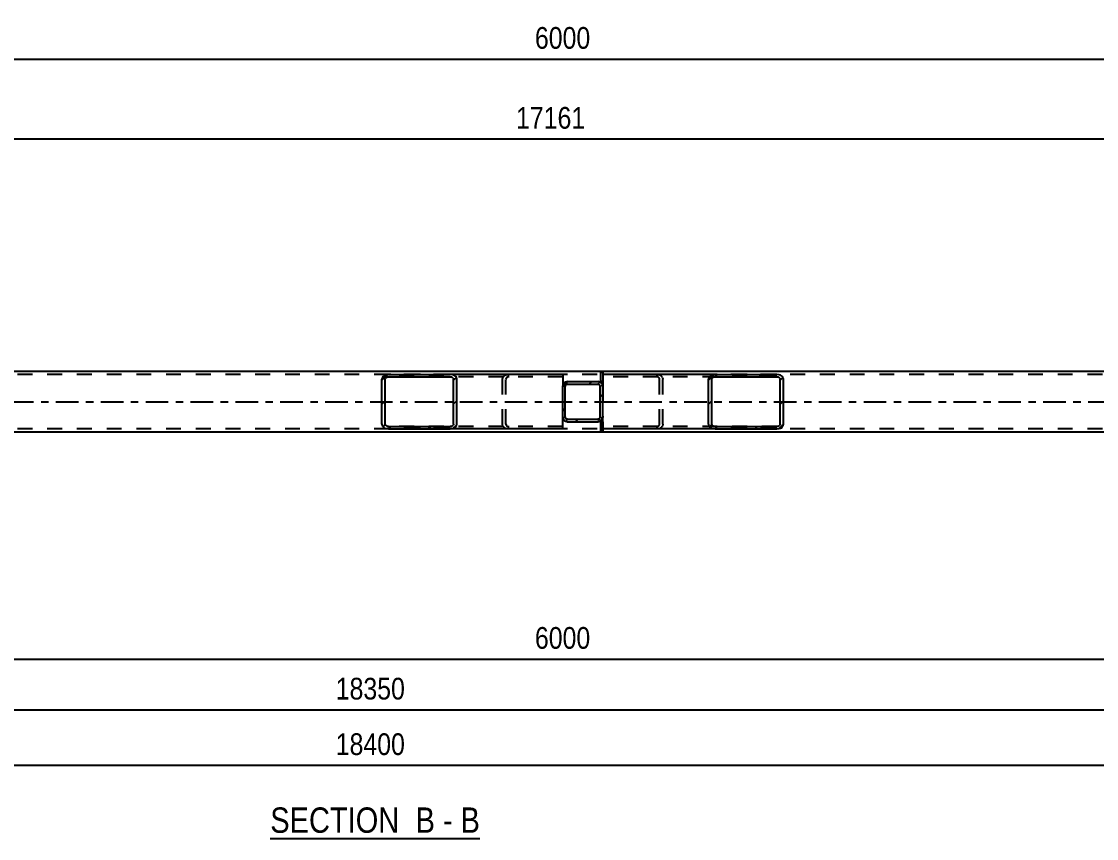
# Model space of a CAD drawing. Header units: millimetres. Extents: x -93 to 748, y -451 to 143.
# Drawn here: x 266 to 407.8, y -298.7 to -191 of the extents above; entities that cross this region are included whole.
import ezdxf

# ---------------------------------------------------------------- set-up
doc = ezdxf.new("R2010")
doc.units = ezdxf.units.MM
doc.linetypes.add('DXK_LINE_DOT2', pattern=[3.9198, 1.9599, -1.9599])
doc.linetypes.add('DXK_LINE_DOT3', pattern=[5.9187, 2.979, -0.9799, 0.9799, -0.9799])
doc.styles.add('Arial Narrow', font='ARIALN.TTF', dxfattribs={"height": 0.2})

# ---------------------------------------------------------------- blocks, each defined once
blk = doc.blocks.new('Unknown-761544515-13 - 2218')
at = {"color": 6, "linetype": 'Continuous'}
blk.add_line((298.8, -298.71), (326.45, -298.71), dxfattribs=at)
at = {"color": 0, "linetype": 'Continuous'}
for points in [[(316.91, -297.96), (316.91, -294.46), (298.8, -294.46), (298.8, -297.96)], [(320.52, -297.96), (320.52, -294.46), (317.96, -294.46), (317.96, -297.96)], [(322.84, -297.96), (322.84, -294.46), (321.57, -294.46), (321.57, -297.96)], [(326.45, -297.96), (326.45, -294.46), (323.89, -294.46), (323.89, -297.96)]]:
    blk.add_wipeout(points, dxfattribs=at)
at = {"color": 7, "linetype": 'Continuous', "style": 'Arial Narrow'}
for s, p in [('SECTION ', (298.8, -297.96)), ('B', (317.96, -297.96)), ('B', (323.89, -297.96)), ('-', (321.57, -297.96))]:
    blk.add_text(s, height=3.34, dxfattribs=at).set_placement(p)
blk = doc.blocks.new('Part-761544515-2222 - 2218')
at = {"color": 2, "linetype": 'Continuous'}
for p, q in [((342.4, -243.76), (342.4, -243.76)), ((342.4, -244.96), (342.4, -243.76)), ((342.64, -243.76), (342.4, -243.76)), ((342.64, -243.76), (342.64, -243.76)), ((342.64, -243.76), (342.64, -244.96)), ((342.4, -244.96), (342.4, -244.96)), ((342.4, -244.96), (342.64, -244.96)), ((342.64, -244.96), (342.64, -244.96))]:
    blk.add_line(p, q, dxfattribs=at)
at = {"color": 7, "linetype": 'DXK_LINE_DOT2'}
for p, q in [((342.4, -244.96), (342.4, -243.76)), ((342.64, -244.96), (342.64, -243.76))]:
    blk.add_line(p, q, dxfattribs=at)
blk = doc.blocks.new('Part-761544515-2240 - 2218')
at = {"linetype": 'Continuous'}
h = blk.add_hatch(dxfattribs=at)
h.set_pattern_fill('', scale=0.7, style=0, pattern_type=0)
h.set_pattern_definition([(45, (342.246, -243.7118), (-1.57154, 1.57154), [])])
h.paths.add_polyline_path([(342, -243.76), (342.25, -243.71), (342.45, -243.57), (342.59, -243.37), (342.64, -243.12), (342.64, -239.12), (342.59, -238.88), (342.45, -238.67), (342.25, -238.53), (342, -238.48), (338, -238.48), (337.76, -238.53), (337.55, -238.67), (337.41, -238.88), (337.36, -239.12), (337.36, -243.12), (337.41, -243.37), (337.55, -243.57), (337.76, -243.71), (338, -243.76)])
h.paths.add_polyline_path([(337.88, -243.42), (337.77, -243.35), (337.71, -243.24), (337.68, -243.12), (337.68, -239.12), (337.71, -239), (337.77, -238.89), (337.88, -238.82), (338, -238.8), (342, -238.8), (342.12, -238.82), (342.23, -238.89), (342.3, -239), (342.32, -239.12), (342.32, -243.12), (342.3, -243.24), (342.23, -243.35), (342.12, -243.42), (342, -243.44), (338, -243.44)])
at = {"color": 7, "linetype": 'DXK_LINE_DOT2'}
for p, q in [((337.36, -239.12), (337.41, -238.88)), ((337.36, -243.12), (337.36, -239.12)), ((337.71, -239), (337.68, -239.12)), ((337.68, -243.12), (337.68, -239.12)), ((337.76, -238.53), (338, -238.48)), ((338, -238.8), (337.88, -238.82)), ((338, -238.48), (342, -238.48)), ((338, -238.8), (342, -238.8)), ((342, -238.48), (342.25, -238.53)), ((342.12, -238.82), (342, -238.8)), ((342.32, -239.12), (342.3, -239)), ((342.32, -243.12), (342.32, -239.12)), ((342.59, -238.88), (342.64, -239.12)), ((342.64, -243.12), (342.64, -239.12)), ((337.41, -243.37), (337.36, -243.12)), ((337.68, -243.12), (337.71, -243.24)), ((338, -243.76), (337.76, -243.71)), ((337.88, -243.42), (338, -243.44)), ((338, -243.44), (342, -243.44)), ((338, -243.76), (342, -243.76)), ((342, -243.44), (342.12, -243.42)), ((342.25, -243.71), (342, -243.76)), ((342.3, -243.24), (342.32, -243.12)), ((342.64, -243.12), (342.59, -243.37))]:
    blk.add_line(p, q, dxfattribs=at)
at = {"color": 2, "linetype": 'Continuous'}
for p, q in [((337.41, -238.88), (337.36, -239.12)), ((337.36, -243.12), (337.36, -239.12)), ((337.68, -239.12), (337.71, -239)), ((337.68, -243.12), (337.68, -239.12)), ((338, -238.48), (337.76, -238.53)), ((337.88, -238.82), (338, -238.8)), ((338, -238.48), (342, -238.48)), ((338, -238.8), (342, -238.8)), ((342.25, -238.53), (342, -238.48)), ((342, -238.8), (342.12, -238.82)), ((342.3, -239), (342.32, -239.12)), ((342.32, -243.12), (342.32, -239.12)), ((342.64, -239.12), (342.59, -238.88)), ((342.64, -243.12), (342.64, -239.12)), ((337.36, -243.12), (337.41, -243.37)), ((337.71, -243.24), (337.68, -243.12)), ((337.76, -243.71), (338, -243.76)), ((338, -243.44), (337.88, -243.42)), ((338, -243.44), (342, -243.44)), ((338, -243.76), (342, -243.76)), ((342.12, -243.42), (342, -243.44)), ((342, -243.76), (342.25, -243.71)), ((342.32, -243.12), (342.3, -243.24)), ((342.59, -243.37), (342.64, -243.12))]:
    blk.add_line(p, q, dxfattribs=at)
at = {"color": 7, "linetype": 'DXK_LINE_DOT2'}
for centre, radius, start, end in [((338, -239.12), 0.64, 112.5, 157.5), ((338, -239.12), 0.32, 112.5, 157.5), ((342, -239.12), 0.32, 22.5, 67.5), ((342, -239.12), 0.64, 22.5, 67.5), ((338, -243.12), 0.64, 202.5, 247.5), ((338, -243.12), 0.32, 202.5, 247.5), ((342, -243.12), 0.32, 292.5, 337.5), ((342, -243.12), 0.64, 292.5, 337.5)]:
    blk.add_arc(centre, radius, start, end, dxfattribs=at)
at = {"color": 2, "linetype": 'Continuous'}
for centre, radius, start, end in [((338, -239.12), 0.64, 112.5, 157.5), ((338, -239.12), 0.32, 112.5, 157.5), ((342, -239.12), 0.32, 22.5, 67.5), ((342, -239.12), 0.64, 22.5, 67.5), ((338, -243.12), 0.64, 202.5, 247.5), ((338, -243.12), 0.32, 202.5, 247.5), ((342, -243.12), 0.32, 292.5, 337.5), ((342, -243.12), 0.64, 292.5, 337.5)]:
    blk.add_arc(centre, radius, start, end, dxfattribs=at)
blk = doc.blocks.new('Part-761544515-2248 - 2218')
at = {"linetype": 'Continuous'}
h = blk.add_hatch(dxfattribs=at)
h.set_pattern_fill('', scale=0.7, style=0, pattern_type=0)
h.set_pattern_definition([(45, (365.929, -244.6718), (-1.57154, 1.57154), [])])
h.paths.add_polyline_path([(365.59, -244.72), (365.93, -244.67), (366.21, -244.53), (366.4, -244.33), (366.47, -244.08), (366.47, -238.16), (366.4, -237.92), (366.21, -237.71), (365.93, -237.57), (365.59, -237.52), (357.47, -237.52), (357.13, -237.57), (356.84, -237.71), (356.65, -237.92), (356.59, -238.16), (356.59, -244.08), (356.65, -244.33), (356.84, -244.53), (357.13, -244.67), (357.47, -244.72)])
h.paths.add_polyline_path([(357.3, -244.38), (357.16, -244.31), (357.06, -244.2), (357.03, -244.08), (357.03, -238.16), (357.06, -238.04), (357.16, -237.93), (357.3, -237.86), (357.47, -237.84), (365.59, -237.84), (365.76, -237.86), (365.9, -237.93), (366, -238.04), (366.03, -238.16), (366.03, -244.08), (366, -244.2), (365.9, -244.31), (365.76, -244.38), (365.59, -244.4), (357.47, -244.4)])
at = {"color": 2, "linetype": 'Continuous'}
for p, q in [((357.47, -237.52), (342.64, -237.52)), ((356.65, -237.92), (356.59, -238.16)), ((356.59, -244.08), (356.59, -238.16)), ((357.03, -238.16), (357.06, -238.04)), ((357.03, -244.08), (357.03, -238.16)), ((357.47, -237.52), (357.13, -237.57)), ((357.3, -237.86), (357.47, -237.84)), ((357.47, -237.52), (365.59, -237.52)), ((357.47, -237.84), (365.59, -237.84)), ((365.93, -237.57), (365.59, -237.52)), ((365.59, -237.84), (365.76, -237.86)), ((366, -238.04), (366.03, -238.16)), ((366.03, -244.08), (366.03, -238.16)), ((366.47, -238.16), (366.4, -237.92)), ((366.47, -244.08), (366.47, -238.16)), ((342.64, -238.48), (342.64, -239.12)), ((342.64, -243.76), (342.64, -243.12)), ((357.47, -244.72), (342.64, -244.72)), ((356.59, -244.08), (356.65, -244.33)), ((357.06, -244.2), (357.03, -244.08)), ((357.13, -244.67), (357.47, -244.72)), ((357.47, -244.4), (357.3, -244.38)), ((357.47, -244.4), (365.59, -244.4)), ((357.47, -244.72), (365.59, -244.72)), ((365.76, -244.38), (365.59, -244.4)), ((365.59, -244.72), (365.93, -244.67)), ((366.03, -244.08), (366, -244.2)), ((366.4, -244.33), (366.47, -244.08))]:
    blk.add_line(p, q, dxfattribs=at)
at = {"color": 7, "linetype": 'DXK_LINE_DOT2'}
for p, q in [((342.64, -237.52), (342.64, -238.48)), ((365.59, -237.84), (342.64, -237.84)), ((349.71, -237.52), (350.04, -237.57)), ((349.88, -237.86), (349.71, -237.84)), ((350.15, -238.16), (350.11, -238.04)), ((350.15, -244.08), (350.15, -238.16)), ((350.52, -237.92), (350.59, -238.16)), ((350.59, -244.08), (350.59, -238.16)), ((365.59, -237.52), (357.47, -237.52)), ((342.64, -239.12), (342.64, -243.12)), ((342.64, -244.08), (342.64, -243.76)), ((342.64, -244.72), (342.64, -244.08)), ((365.59, -244.4), (342.64, -244.4)), ((349.71, -244.4), (349.88, -244.38)), ((350.04, -244.67), (349.71, -244.72)), ((350.11, -244.2), (350.15, -244.08)), ((350.59, -244.08), (350.52, -244.33)), ((365.59, -244.72), (357.47, -244.72))]:
    blk.add_line(p, q, dxfattribs=at)
for centre, radius, start, end in [((349.77, -238.25), 0.401, 32.4104, 75.4453), ((349.84, -238.35), 0.802, 32.4104, 75.4453), ((349.77, -243.99), 0.401, 284.5547, 327.5896), ((349.84, -243.9), 0.802, 284.5547, 327.5896)]:
    blk.add_arc(centre, radius, start, end, dxfattribs=at)
at = {"color": 2, "linetype": 'Continuous'}
for centre, radius, start, end in [((357.33, -238.35), 0.802, 104.5547, 147.5896), ((357.4, -238.25), 0.401, 104.5547, 147.5896), ((365.66, -238.25), 0.401, 32.4104, 75.4453), ((365.73, -238.35), 0.802, 32.4104, 75.4453), ((357.33, -243.9), 0.802, 212.4104, 255.4453), ((357.4, -243.99), 0.401, 212.4104, 255.4453), ((365.66, -243.99), 0.401, 284.5547, 327.5896), ((365.73, -243.9), 0.802, 284.5547, 327.5896)]:
    blk.add_arc(centre, radius, start, end, dxfattribs=at)
blk = doc.blocks.new('Part-761544515-2254 - 2218')
at = {"linetype": 'Continuous'}
h = blk.add_hatch(dxfattribs=at)
h.set_pattern_fill('', scale=0.7, style=0, pattern_type=0)
h.set_pattern_definition([(45, (322.8724, -244.6718), (-1.57154, 1.57154), [])])
h.paths.add_polyline_path([(322.54, -244.72), (322.87, -244.67), (323.16, -244.53), (323.35, -244.33), (323.41, -244.08), (323.41, -238.16), (323.35, -237.92), (323.16, -237.71), (322.87, -237.57), (322.54, -237.52), (314.41, -237.52), (314.07, -237.57), (313.79, -237.71), (313.6, -237.92), (313.53, -238.16), (313.53, -244.08), (313.6, -244.33), (313.79, -244.53), (314.07, -244.67), (314.41, -244.72)])
h.paths.add_polyline_path([(314.24, -244.38), (314.1, -244.31), (314, -244.2), (313.97, -244.08), (313.97, -238.16), (314, -238.04), (314.1, -237.93), (314.24, -237.86), (314.41, -237.84), (322.54, -237.84), (322.7, -237.86), (322.85, -237.93), (322.94, -238.04), (322.98, -238.16), (322.98, -244.08), (322.94, -244.2), (322.85, -244.31), (322.7, -244.38), (322.54, -244.4), (314.41, -244.4)])
at = {"color": 2, "linetype": 'Continuous'}
for p, q in [((313.6, -237.92), (313.53, -238.16)), ((313.53, -244.08), (313.53, -238.16)), ((313.97, -238.16), (314, -238.04)), ((313.97, -244.08), (313.97, -238.16)), ((314.41, -237.52), (314.07, -237.57)), ((314.24, -237.86), (314.41, -237.84)), ((314.41, -237.52), (322.54, -237.52)), ((314.41, -237.84), (322.54, -237.84)), ((337.36, -237.52), (322.54, -237.52)), ((322.87, -237.57), (322.54, -237.52)), ((322.54, -237.84), (322.7, -237.86)), ((322.94, -238.04), (322.98, -238.16)), ((322.98, -244.08), (322.98, -238.16)), ((323.41, -238.16), (323.35, -237.92)), ((323.41, -244.08), (323.41, -238.16)), ((337.36, -237.52), (337.36, -239.12)), ((337.36, -244.08), (337.36, -243.12)), ((313.53, -244.08), (313.6, -244.33)), ((314, -244.2), (313.97, -244.08)), ((314.07, -244.67), (314.41, -244.72)), ((314.41, -244.4), (314.24, -244.38)), ((314.41, -244.4), (322.54, -244.4)), ((314.41, -244.72), (322.54, -244.72)), ((322.7, -244.38), (322.54, -244.4)), ((322.54, -244.72), (322.87, -244.67)), ((337.36, -244.72), (322.54, -244.72)), ((322.98, -244.08), (322.94, -244.2)), ((323.35, -244.33), (323.41, -244.08)), ((337.36, -244.72), (337.36, -244.08))]:
    blk.add_line(p, q, dxfattribs=at)
at = {"color": 7, "linetype": 'DXK_LINE_DOT2'}
for p, q in [((322.54, -237.52), (314.41, -237.52)), ((337.36, -237.84), (314.41, -237.84)), ((329.42, -238.16), (329.48, -237.92)), ((329.42, -244.08), (329.42, -238.16)), ((329.89, -238.04), (329.86, -238.16)), ((329.86, -244.08), (329.86, -238.16)), ((329.96, -237.57), (330.3, -237.52)), ((330.3, -237.84), (330.13, -237.86)), ((337.36, -243.12), (337.36, -239.12)), ((337.36, -244.4), (314.41, -244.4)), ((322.54, -244.72), (314.41, -244.72)), ((329.48, -244.33), (329.42, -244.08)), ((329.86, -244.08), (329.89, -244.2)), ((330.3, -244.72), (329.96, -244.67)), ((330.13, -244.38), (330.3, -244.4)), ((337.36, -244.72), (337.36, -244.2))]:
    blk.add_line(p, q, dxfattribs=at)
at = {"color": 2, "linetype": 'Continuous'}
for centre, radius, start, end in [((314.27, -238.35), 0.802, 104.5547, 147.5896), ((314.34, -238.25), 0.401, 104.5547, 147.5896), ((322.6, -238.25), 0.401, 32.4104, 75.4453), ((322.67, -238.35), 0.802, 32.4104, 75.4453), ((314.27, -243.9), 0.802, 212.4104, 255.4453), ((314.34, -243.99), 0.401, 212.4104, 255.4453), ((322.6, -243.99), 0.401, 284.5547, 327.5896), ((322.67, -243.9), 0.802, 284.5547, 327.5896)]:
    blk.add_arc(centre, radius, start, end, dxfattribs=at)
at = {"color": 7, "linetype": 'DXK_LINE_DOT2'}
for centre, radius, start, end in [((330.16, -238.35), 0.802, 104.5547, 147.5896), ((330.23, -238.25), 0.401, 104.5547, 147.5896), ((330.16, -243.9), 0.802, 212.4104, 255.4453), ((330.23, -243.99), 0.401, 212.4104, 255.4453)]:
    blk.add_arc(centre, radius, start, end, dxfattribs=at)
blk = doc.blocks.new('Part-761544515-2498 - 2218')
at = {"color": 7, "linetype": 'DXK_LINE_DOT2'}
for p, q in [((679, -237.52), (-55, -237.52)), ((679, -244.72), (-55, -244.72))]:
    blk.add_line(p, q, dxfattribs=at)
at = {"color": 2, "linetype": 'Continuous'}
for p, q in [((674.2, -237.12), (-50.2, -237.12)), ((674.2, -245.12), (-50.2, -245.12))]:
    blk.add_line(p, q, dxfattribs=at)
at = {"color": 7, "linetype": 'DXK_LINE_DOT3'}
blk.add_line((-55, -241.12), (679, -241.12), dxfattribs=at)
blk = doc.blocks.new('Part-761544515-2520 - 2218')
at = {"color": 2, "linetype": 'Continuous'}
for p, q in [((342.4, -237.28), (342.4, -237.28)), ((342.64, -237.28), (342.4, -237.28)), ((342.4, -238.48), (342.4, -237.28)), ((342.64, -237.28), (342.64, -237.28)), ((342.64, -237.28), (342.64, -238.48)), ((342.4, -238.48), (342.4, -238.48)), ((342.64, -238.48), (342.4, -238.48)), ((342.64, -238.48), (342.64, -238.48))]:
    blk.add_line(p, q, dxfattribs=at)
at = {"color": 7, "linetype": 'DXK_LINE_DOT2'}
for p, q in [((342.4, -238.48), (342.4, -237.28)), ((342.64, -237.28), (342.64, -238.48))]:
    blk.add_line(p, q, dxfattribs=at)
blk = doc.blocks.new('StraightDimension-761544515-13167 - 2218')
at = {"color": 7, "linetype": 'Continuous'}
blk.add_line((217.36, -275.05), (457.36, -275.05), dxfattribs=at)
at = {"color": 0}
blk.add_wipeout([(341.62, -274.3), (341.62, -270.1), (333.1, -270.1), (333.1, -274.3)], dxfattribs=at)
at = {"color": 3, "style": 'Arial Narrow'}
blk.add_text('6000', height=2.863, dxfattribs=at).set_placement((333.7, -273.7))
blk = doc.blocks.new('StraightDimension-761544515-2535 - 2218')
at = {"color": 7, "linetype": 'Continuous'}
blk.add_line((-7.43, -206.48), (679, -206.48), dxfattribs=at)
at = {"color": 0}
blk.add_wipeout([(340.95, -205.73), (340.95, -201.53), (330.61, -201.53), (330.61, -205.73)], dxfattribs=at)
at = {"color": 3, "style": 'Arial Narrow'}
blk.add_text('17161', height=2.863, dxfattribs=at).set_placement((331.21, -205.13))
blk = doc.blocks.new('StraightDimension-761544515-13407 - 2218')
at = {"color": 7, "linetype": 'Continuous'}
blk.add_line((-55, -281.74), (679, -281.74), dxfattribs=at)
at = {"color": 0}
blk.add_wipeout([(317.17, -280.99), (317.17, -276.79), (306.83, -276.79), (306.83, -280.99)], dxfattribs=at)
at = {"color": 3, "style": 'Arial Narrow'}
blk.add_text('18350', height=2.863, dxfattribs=at).set_placement((307.43, -280.39))
blk = doc.blocks.new('StraightDimension-761544515-13500 - 2218')
at = {"color": 7, "linetype": 'Continuous'}
blk.add_line((-56, -289.06), (680, -289.06), dxfattribs=at)
at = {"color": 0}
blk.add_wipeout([(317.17, -288.31), (317.17, -284.11), (306.83, -284.11), (306.83, -288.31)], dxfattribs=at)
at = {"color": 3, "style": 'Arial Narrow'}
blk.add_text('18400', height=2.863, dxfattribs=at).set_placement((307.43, -287.71))
blk = doc.blocks.new('StraightDimension-761544515-13522 - 2218')
at = {"color": 7, "linetype": 'Continuous'}
blk.add_line((217.36, -195.94), (457.36, -195.94), dxfattribs=at)
at = {"color": 0}
blk.add_wipeout([(341.62, -195.19), (341.62, -190.99), (333.1, -190.99), (333.1, -195.19)], dxfattribs=at)
at = {"color": 3, "style": 'Arial Narrow'}
blk.add_text('6000', height=2.863, dxfattribs=at).set_placement((333.7, -194.59))

msp = doc.modelspace()

# ---------------------------------------------------------------- block references
for name in ['StraightDimension-761544515-2535 - 2218', 'Part-761544515-2498 - 2218', 'Part-761544515-2254 - 2218', 'Part-761544515-2520 - 2218', 'Part-761544515-2248 - 2218', 'Part-761544515-2240 - 2218', 'Part-761544515-2222 - 2218', 'StraightDimension-761544515-13167 - 2218', 'Unknown-761544515-13 - 2218']:
    msp.add_blockref(name, (0, 0))

# ---------------------------------------------------------------- next in the draw order: block references
for name in ['StraightDimension-761544515-13522 - 2218', 'StraightDimension-761544515-13407 - 2218']:
    msp.add_blockref(name, (0, 0))

# ---------------------------------------------------------------- next in the draw order: block references
msp.add_blockref('StraightDimension-761544515-13500 - 2218', (0, 0))

doc.saveas('drawing.dxf')
